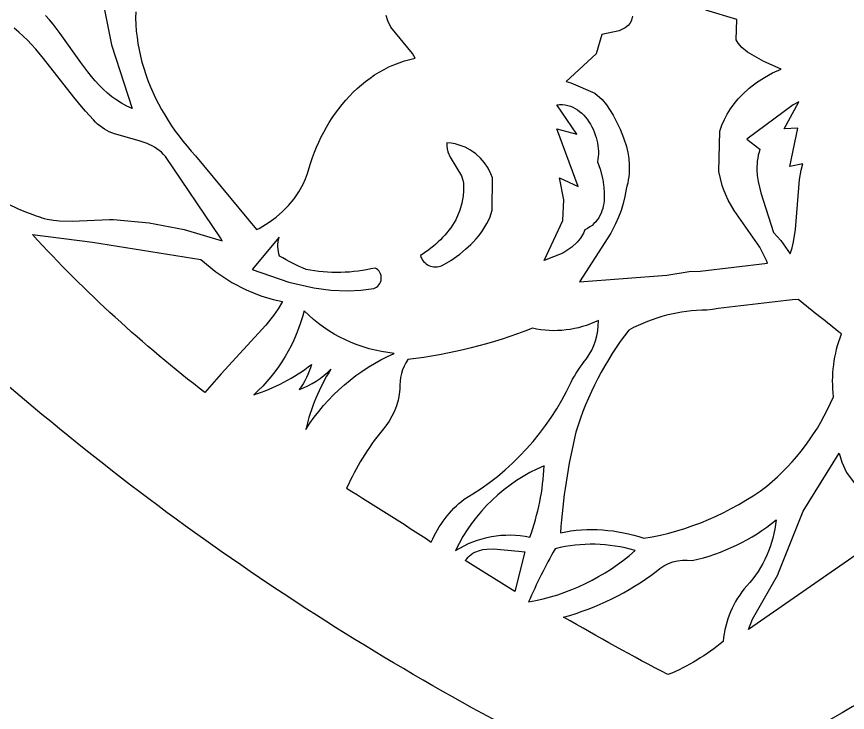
# Model space of a CAD drawing. Extents: x 156 to 510, y 849 to 1306.
# Drawn here: x 254 to 357.8, y 932.4 to 1019.3 of the extents above; entities that cross this region are included whole.
import ezdxf

# ---------------------------------------------------------------- set-up
doc = ezdxf.new("R2010")
doc.units = 0
doc.layers.add('color#3f3f3fff', color=1, linetype='CONTINUOUS')

msp = doc.modelspace()

# ---------------------------------------------------------------- linework, layer by layer
at = {"layer": 'color#3f3f3fff'}
for points in [[(264.42, 1022.92), (265.81, 1015.79), (268.43, 1007.83), (267.74, 1008.14), (267.09, 1008.5), (266.48, 1008.89), (265.89, 1009.31), (265.33, 1009.77), (264.8, 1010.25), (264.29, 1010.76), (263.8, 1011.29), (263.33, 1011.84), (262.87, 1012.41), (261.99, 1013.58), (259.42, 1017.2), (258.53, 1018.37), (258.07, 1018.93), (257.58, 1019.48)], [(268.86, 1019.92), (268.85, 1019.12), (268.88, 1018.33), (268.93, 1017.53), (269.02, 1016.75), (269.13, 1015.96), (269.27, 1015.18), (269.44, 1014.4), (269.64, 1013.63), (269.86, 1012.87), (270.11, 1012.11), (270.38, 1011.36), (270.68, 1010.62), (271, 1009.88), (271.34, 1009.16), (271.7, 1008.44), (272.08, 1007.74), (272.48, 1007.04), (272.91, 1006.36), (273.34, 1005.69), (273.8, 1005.03), (274.27, 1004.38), (274.76, 1003.75), (275.27, 1003.13), (275.79, 1002.53), (276.32, 1001.94), (283.97, 992.72), (284.29, 992.88), (285.53, 993.63), (286.4, 994.27), (287.22, 994.98), (287.97, 995.75), (288.65, 996.57), (289.25, 997.46), (289.77, 998.4), (290.07, 999.06), (290.32, 999.74), (290.53, 1000.44), (290.73, 1001.09), (290.96, 1001.74), (291.2, 1002.39), (291.46, 1003.03), (291.74, 1003.66), (292.04, 1004.29), (292.36, 1004.9), (292.7, 1005.51), (293.05, 1006.11), (293.43, 1006.69), (293.82, 1007.26), (294.23, 1007.82), (294.66, 1008.36), (295.11, 1008.89), (295.57, 1009.4), (296.05, 1009.89), (296.55, 1010.36), (297.06, 1010.81), (297.59, 1011.24), (298.14, 1011.65), (298.71, 1012.04), (299.29, 1012.4), (299.89, 1012.73), (300.5, 1013.04), (301.13, 1013.32), (301.77, 1013.57), (302.43, 1013.79), (303.11, 1013.98), (303.8, 1014.14), (303.43, 1014.7), (300.76, 1018.01), (300.36, 1018.81), (300.16, 1019.47)], [(330.94, 1019.4), (330.92, 1019.22), (330.88, 1019.05), (330.77, 1018.75), (330.61, 1018.47), (330.41, 1018.23), (330.03, 1017.93), (329.28, 1017.56), (327.13, 1017.1), (326.4, 1014.68), (322.64, 1011.23), (323.23, 1011.06), (326.23, 1009.75), (327.17, 1008.97), (327.71, 1008.32), (328.52, 1007.02), (329.4, 1005.28), (329.84, 1004.2), (330.18, 1003.1), (330.36, 1002.35), (330.48, 1001.59), (330.54, 1000.83), (330.54, 1000.06), (330.52, 999.68), (330.48, 999.3), (330.42, 998.92), (330.35, 998.53), (330.25, 998.15), (330.14, 997.77), (330.07, 997.31), (329.99, 996.86), (329.78, 995.98), (329.51, 995.12), (329.2, 994.28), (328.83, 993.46), (328.22, 992.27), (324.34, 986.18), (335.22, 987.03), (338.03, 987.48), (339.39, 987.53), (347.83, 988.51), (347.69, 988.86), (347.38, 989.54), (346.84, 990.52), (343.66, 995.11), (342.92, 996.4), (342.61, 997.07), (342.33, 997.77), (342.16, 998.25), (341.75, 999.97), (341.86, 1005.02), (342.12, 1005.76), (342.43, 1006.47), (342.79, 1007.16), (343.2, 1007.81), (343.65, 1008.44), (344.15, 1009.04), (344.68, 1009.6), (345.53, 1010.39), (346.46, 1011.1), (347.44, 1011.74), (348.46, 1012.3), (349.52, 1012.78), (347.35, 1013.73), (345.33, 1014.87), (344.63, 1015.49), (344.17, 1016.03), (343.89, 1016.44), (343.97, 1018.95), (340.11, 1020.14)], [(359.44, 952.46), (345.45, 942.77), (345.95, 944.07), (349.09, 949.6), (349.21, 949.85), (352.26, 957.55), (352.26, 957.55), (356.78, 964.81), (357.11, 963.66), (357.7, 962.39), (358.65, 961.07)]]:
    msp.add_lwpolyline(points, dxfattribs=at)
for points in [[(252.78, 995.99, 0.035493), (256.82, 994.31, 0.005274), (257.43, 994.11), (257.43, 994.11), (257.8, 994.02), (258.56, 993.89), (259.33, 993.81), (260.9, 993.77), (265.6, 993.98), (266.09, 993.97), (270.53, 993.57), (274.91, 992.73), (279.66, 991.3), (279.45, 991.69), (272.56, 1001.84), (272.32, 1002.12), (272.06, 1002.38), (271.79, 1002.61), (271.51, 1002.82), (271.22, 1003), (270.91, 1003.17), (270.6, 1003.33), (270.28, 1003.46), (269.28, 1003.81), (266.2, 1004.69), (265.55, 1004.95), (265.24, 1005.1), (264.94, 1005.27), (264.65, 1005.46), (264.37, 1005.67), (264.1, 1005.9), (263.84, 1006.15), (263.6, 1006.44), (263.09, 1006.97), (262.59, 1007.53), (262.1, 1008.1), (261.14, 1009.27), (257.35, 1014.11), (256.36, 1015.27), (255.84, 1015.83), (255.32, 1016.37), (254.78, 1016.89), (254.23, 1017.39), (253.66, 1017.87)], [(425.61, 989.55, -0.088832), (354.64, 930.93)], [(314.69, 930.93, -0.066393), (241.2, 983.75)]]:
    msp.add_lwpolyline(points, format="xyb", dxfattribs=at)
for points in [[(321.47, 1008.3), (321.84, 1008.33), (322.19, 1008.33), (322.53, 1008.3), (322.86, 1008.23), (323.18, 1008.14), (323.49, 1008.02), (323.79, 1007.87), (324.07, 1007.69), (324.34, 1007.49), (324.6, 1007.27), (324.85, 1007.03), (325.08, 1006.77), (325.3, 1006.5), (325.5, 1006.2), (325.69, 1005.9), (325.86, 1005.58), (326.02, 1005.26), (326.16, 1004.93), (326.29, 1004.58), (326.4, 1004.24), (326.49, 1003.89), (326.57, 1003.54), (326.62, 1003.19), (326.66, 1002.84), (326.68, 1002.5), (326.69, 1002.16), (326.67, 1001.82), (326.63, 1001.5), (326.58, 1001.19), (326.89, 1000.28), (327.22, 998.98), (327.38, 997.98), (327.42, 997.3), (327.42, 996.64), (327.39, 996.31), (327.35, 995.99), (327.29, 995.67), (327.22, 995.36), (327.13, 995.06), (327.01, 994.77), (326.88, 994.48), (326.73, 994.21), (326.55, 993.95), (326.36, 993.7), (326.13, 993.47), (325.89, 993.25), (325.62, 993.05), (325.32, 992.86), (325, 992.69), (324.81, 992.26), (324.46, 991.67), (324.04, 991.14), (323.38, 990.53), (322.25, 989.79), (319.91, 988.86), (322.22, 993.85), (322.36, 996.44), (321.84, 999.17), (324.14, 998.12), (321.49, 1005.32), (323.97, 1004.64), (321.47, 1008.3)], [(348.56, 992.34), (349.5, 991.34), (350.67, 989.68), (350.89, 990.44), (351.07, 991.2), (351.31, 992.75), (351.81, 999), (352.03, 1000.15), (352.23, 1000.92), (350.59, 1000.62), (351.63, 1005.41), (349.92, 1005.31), (351.73, 1008.7), (351.01, 1008.29), (345.25, 1004.01), (346.88, 1002.78), (346.76, 1002.4), (346.67, 1002.03), (346.59, 1001.66), (346.54, 1001.29), (346.51, 1000.92), (346.49, 1000.56), (346.49, 1000.19), (346.54, 999.47), (346.65, 998.75), (346.99, 997.32), (348.56, 992.34)], [(310.05, 951.38), (310.22, 951.6), (310.4, 951.81), (310.59, 951.99), (310.8, 952.15), (311.01, 952.29), (311.24, 952.41), (311.47, 952.52), (311.71, 952.61), (312.22, 952.74), (312.75, 952.82), (313.59, 952.86), (316.7, 952.55), (317.48, 952.45), (316.26, 947.53), (310.05, 951.38)]]:
    msp.add_lwpolyline(points, close=True, dxfattribs=at)
for points in [[(307.15, 988.24), (308.22, 988.87), (309.36, 989.67), (310.07, 990.26), (310.75, 990.88), (311.08, 991.21), (311.39, 991.55), (311.69, 991.91), (311.97, 992.27), (312.25, 992.66), (312.5, 993.06), (312.74, 993.47), (313.12, 994.2), (313.41, 995.16), (313.44, 999.2), (313.25, 999.69), (312.89, 1000.39), (312.45, 1001.05), (311.93, 1001.64), (311.35, 1002.17), (310.71, 1002.63), (310.02, 1003.01), (309.29, 1003.29), (308.79, 1003.43), (308.27, 1003.52), (307.74, 1003.57), (307.73, 1003.37), (307.73, 1003.18), (307.77, 1002.8), (307.87, 1002.44), (308.17, 1001.76), (309.58, 999.45), (309.76, 998.91), (309.82, 998.53), (309.84, 998.21), (309.83, 997.58), (309.78, 996.95), (309.61, 996.03), (309.35, 995.13), (308.88, 993.96, -0.124547), (304.44, 989.5, 0.218776), (305.51, 988.24, 0.218776), (307.15, 988.24)], [(277.51, 972.36, -0.042603), (255.94, 992.09), (263.44, 991.14), (277, 988.97), (278.87, 987.45), (280.87, 986.13), (282.64, 985.21), (284.49, 984.46), (286.03, 983.99), (287.21, 983.73), (286.66, 982.84), (286.07, 981.99), (285.13, 980.77), (279.52, 974.71), (277.51, 972.36)], [(290.14, 987.75, -0.027773), (286.84, 989.41, -0.157742), (286.79, 991.77), (283.42, 987.75), (287.98, 986.14), (291.12, 985.43), (293.24, 985.16), (295.38, 985.08), (296.99, 985.15), (298.6, 985.35, 0.303584), (299.55, 986.57, 0.303584), (298.79, 987.92, -0.107115), (290.14, 987.75)], [(332.37, 954.16, 0.118848), (347.75, 960.68, 0.119839), (356.06, 971.83, -0.116638), (357.05, 979.69, -0.001706), (351.64, 984.01, 0.007834), (340.23, 982.66, 0.122368), (330.5, 980.18, 0.092617), (323.88, 967.43, 0.04323), (321.94, 954.86, -0.133893), (332.37, 954.16)], [(290.12, 967.76, -0.148023), (301.16, 977.26, -0.174958), (289.9, 982.59, -0.148265), (283.61, 972.07, 0.087635), (290.81, 975.87, -0.08872), (289.28, 972.73, 0.106039), (293.25, 975.27, 0.0862), (290.12, 967.76)], [(305.8, 953.69, -0.126982), (309.91, 959.04, 0.153245), (323.26, 973.65, -0.0574), (325.2, 976.57, 0.158913), (326.68, 981.36, -0.168317), (318.44, 980.39, -0.064951), (302.85, 976.5, 0.155385), (301.86, 972.82, -0.16738), (299.65, 967.64, 0.066486), (295.22, 960.41, -0.008514), (305.8, 953.69)], [(308.83, 952.63, -0.194837), (318.12, 954.31, 0.075644), (319.91, 963.22, 0.183122), (308.83, 952.63)], [(322.34, 944.31, 0.094159), (333.89, 950, -0.228717), (338.41, 951.37, 0.116744), (348.89, 956.46, -0.16204), (345.23, 948.21, 0.161548), (342.29, 941.28, -0.075164), (335.38, 937.13, -0.01154), (322.34, 944.31)], [(317.96, 946.22, 0.139473), (331.27, 952.64, 0.133378), (321.27, 952.85, 0.024452), (317.96, 946.22)]]:
    msp.add_lwpolyline(points, format="xyb", close=True, dxfattribs=at)

doc.saveas('drawing.dxf')
